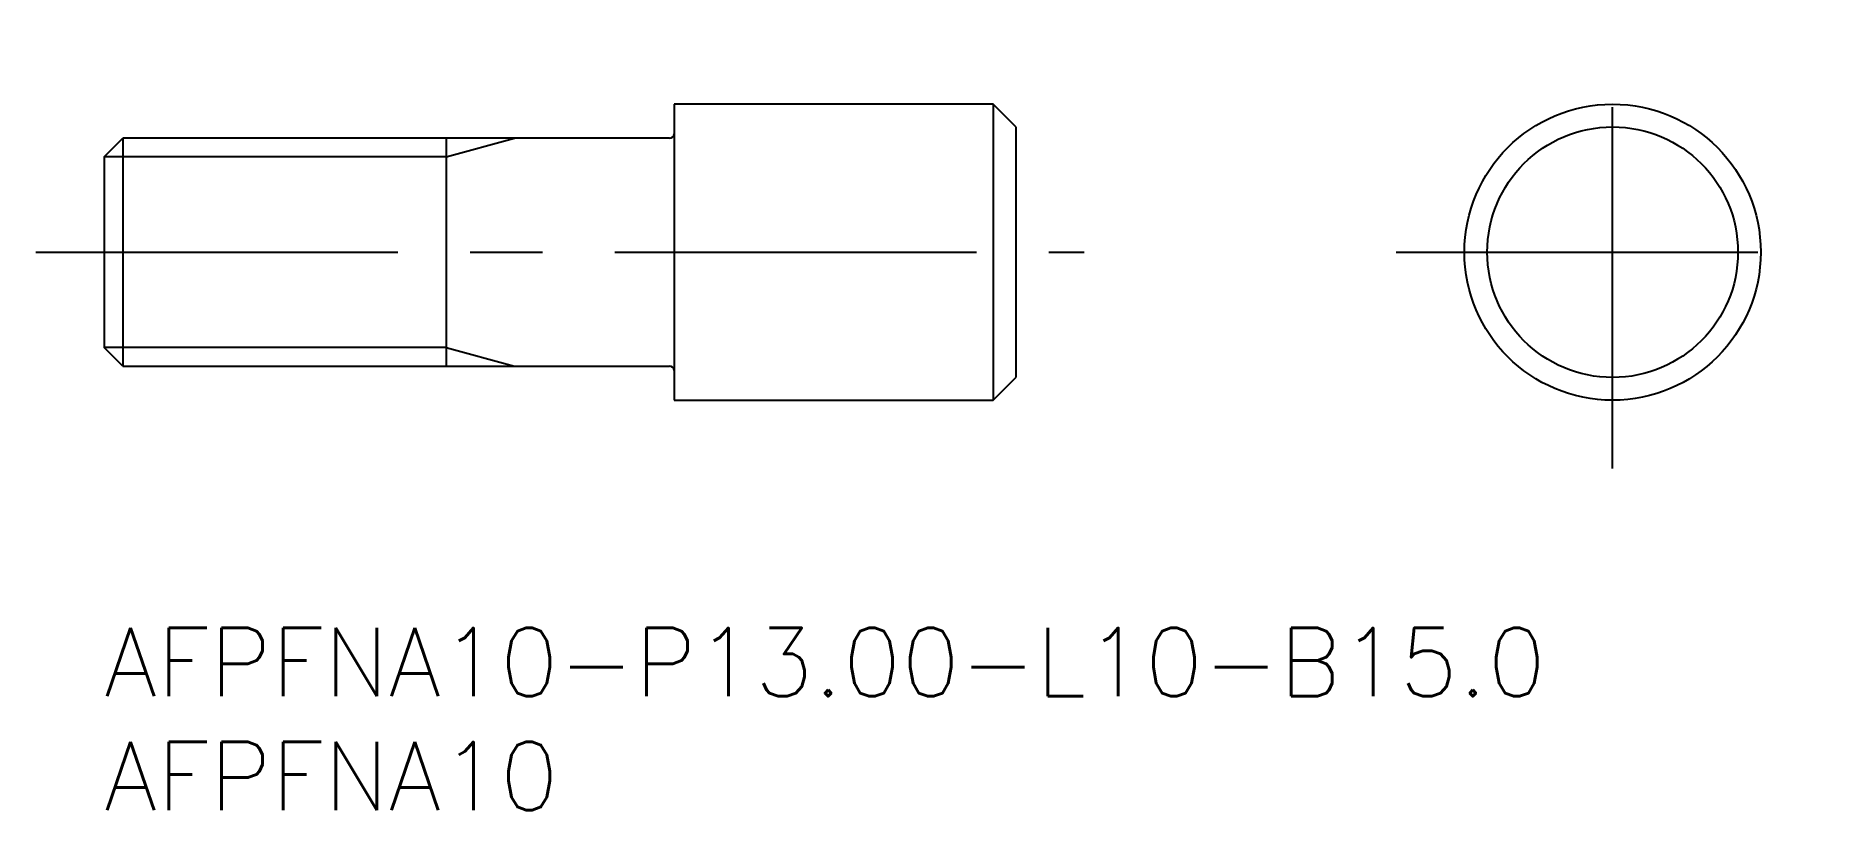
# Model space of a CAD drawing. Extents: x -3 to 75.7, y -8 to 26.
import ezdxf

# ---------------------------------------------------------------- set-up
doc = ezdxf.new("R2010")
doc.units = 0
doc.header["$LTSCALE"] = 0.5
doc.linetypes.add('CENTER', pattern=[50.8, 31.75, -6.35, 6.35, -6.35])
for name, color, linetype in [('MSM_CENTER', 1, 'CENTER'), ('MSM_CONTINUOUS', 7, 'CONTINUOUS'), ('MSM_NARROW', 5, 'CONTINUOUS'), ('MSM_PART_NUMBER', 7, 'CONTINUOUS')]:
    doc.layers.add(name, color=color, linetype=linetype)
doc.styles.get("Standard").update_dxf_attribs({"font": 'txt.shx', "height": 1, "bigfont": 'bigfont.shx'})

# ---------------------------------------------------------------- blocks, each defined once
blk = doc.blocks.new('*U10')
at = {"layer": 'MSM_PART_NUMBER'}
blk.add_text('AFPFNA10-P13.00-L10-B15.0', height=3, dxfattribs=at).set_placement((0, -3))
blk = doc.blocks.new('*U11')
at = {"layer": 'MSM_PART_NUMBER'}
blk.add_text('AFPFNA10', height=3, dxfattribs=at).set_placement((0, -8))

msp = doc.modelspace()

# ---------------------------------------------------------------- linework, layer by layer
at = {"layer": 'MSM_CENTER'}
for p, q in [((66.178, 7), (66.178, 26)), ((-3, 16.5), (43, 16.5)), ((56.678, 16.5), (75.678, 16.5))]:
    msp.add_line(p, q, dxfattribs=at)
at = {"layer": 'MSM_CONTINUOUS'}
for p, q in [((39, 23), (25, 23)), ((25, 23), (25, 10)), ((40, 22), (39, 23)), ((39, 23), (39, 10)), ((0, 20.688), (0.812, 21.5)), ((24.8, 21.5), (0.812, 21.5)), ((0.812, 21.5), (0.812, 11.5)), ((15, 21.5), (15, 11.5)), ((40, 22), (40, 11)), ((0, 20.688), (0, 12.312)), ((0.812, 11.5), (0, 12.312)), ((0.812, 11.5), (24.8, 11.5)), ((39, 10), (40, 11)), ((25, 10), (39, 10))]:
    msp.add_line(p, q, dxfattribs=at)
for radius in [6.5, 5.5]:
    msp.add_circle((66.178, 16.5), radius, dxfattribs=at)
for centre, start, end in [((24.8, 21.7), 270, 0), ((24.8, 11.3), 0, 90)]:
    msp.add_arc(centre, 0.2, start, end, dxfattribs=at)
at = {"layer": 'MSM_NARROW'}
for p, q in [((15, 20.688), (18, 21.5)), ((15, 20.688), (0, 20.688)), ((15, 12.312), (0, 12.312)), ((15, 12.312), (18, 11.5))]:
    msp.add_line(p, q, dxfattribs=at)

# ---------------------------------------------------------------- block references
at = {"layer": 'MSM_CONTINUOUS'}
for name in ['*U10', '*U11']:
    msp.add_blockref(name, (0, 0), dxfattribs=at)

doc.saveas('drawing.dxf')
